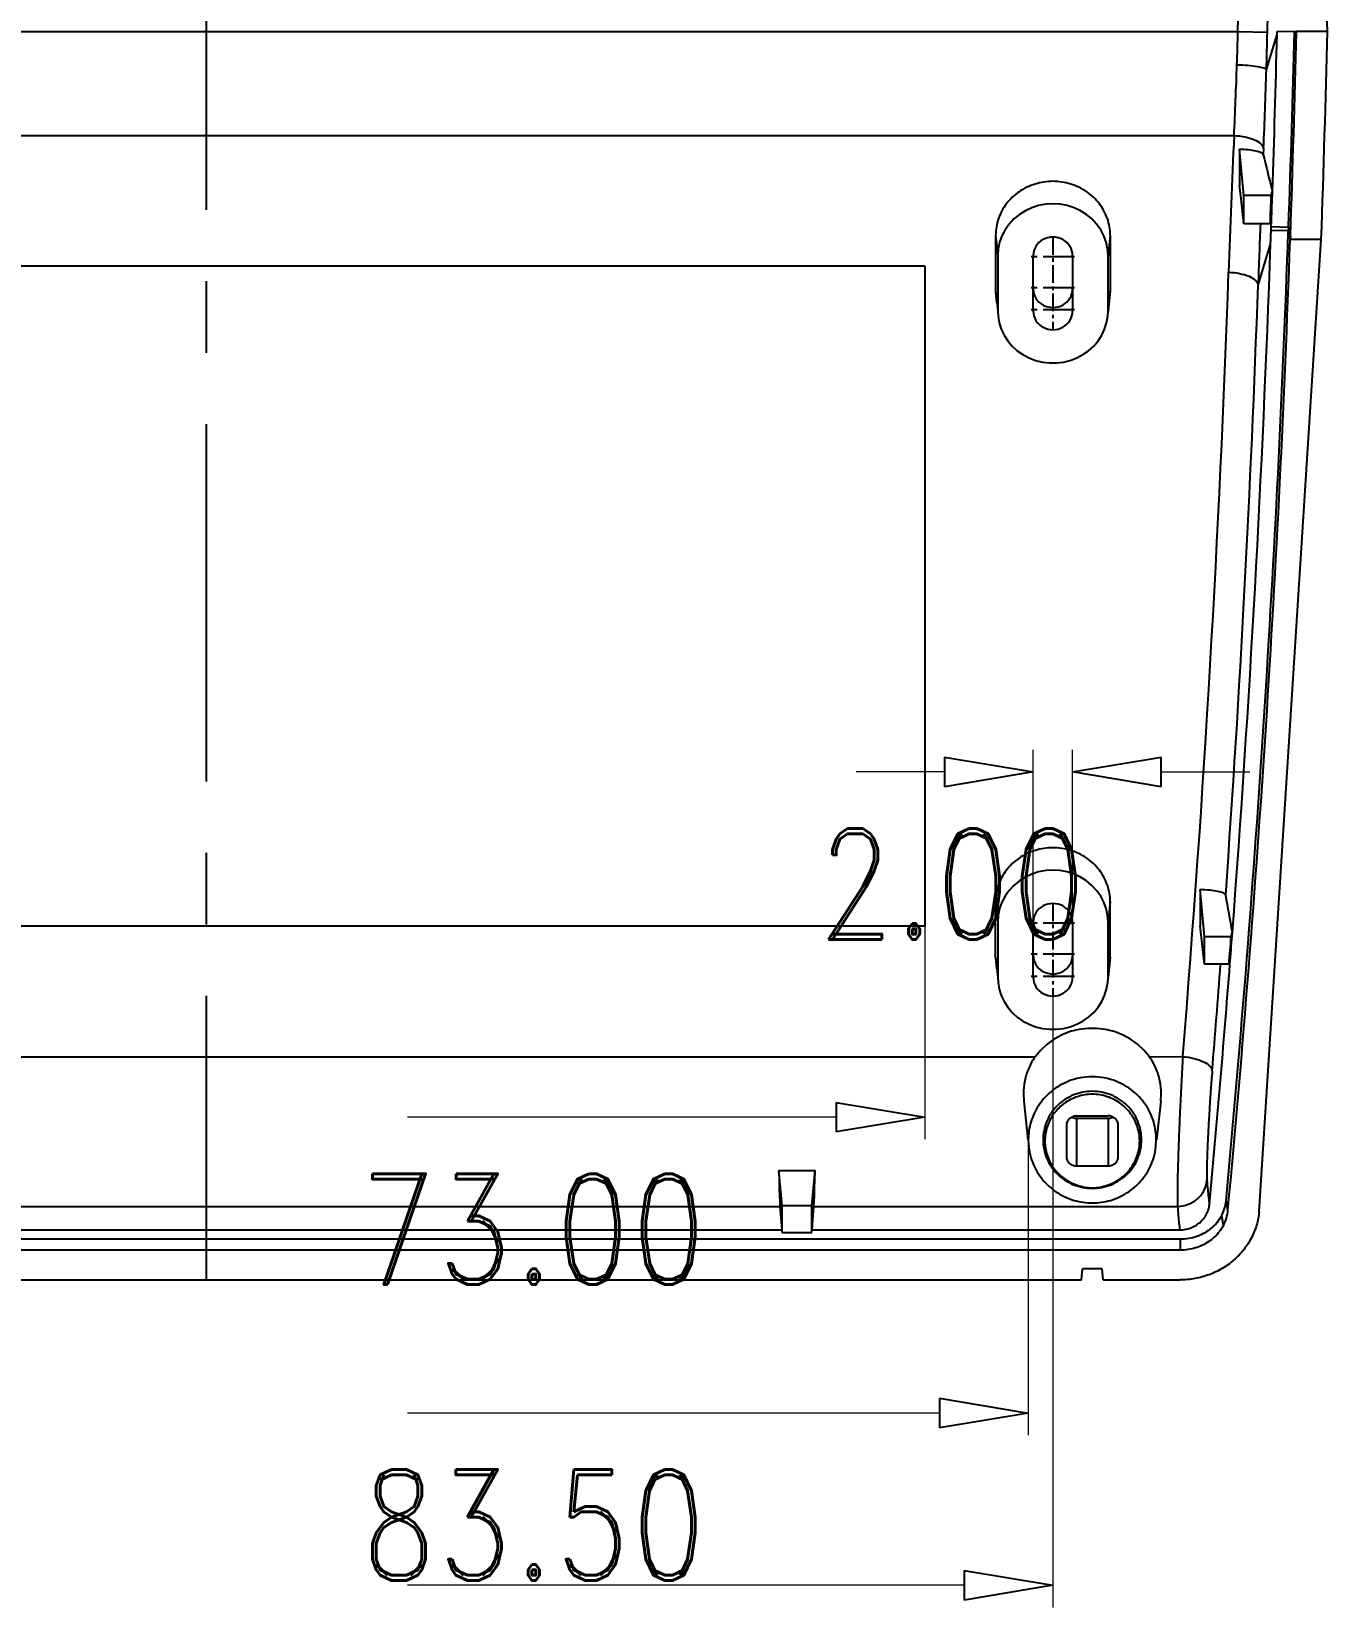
# Model space of a CAD drawing. Header units: millimetres. Extents: x -2947 to 97, y -3022 to 322.
# Drawn here: x -1355.5 to -1302.9, y -2327.1 to -2263.1 of the extents above; entities that cross this region are included whole.
import ezdxf
from ezdxf.enums import TextEntityAlignment as Align

# ---------------------------------------------------------------- set-up
doc = ezdxf.new("R2010")
doc.units = ezdxf.units.MM
doc.linetypes.add('CENTER', pattern=[50.8, 31.75, -6.35, 6.35, -6.35])
doc.layers.get('0').update_dxf_attribs({"linetype": 'CONTINUOUS'})
doc.layers.get('Defpoints').update_dxf_attribs({"linetype": 'CONTINUOUS'})
doc.layers.add('dim', color=3, linetype='CONTINUOUS', lineweight=9)
doc.styles.add('LongTou', font='romand.shx', dxfattribs={"width": 0.8, "bigfont": 'whgdtxt.shx'})

msp = doc.modelspace()

# ---------------------------------------------------------------- linework, layer by layer
at = {"color": 1, "linetype": 'CENTER', "ltscale": 0.4572}
msp.add_line((-1348.437, -2186.167), (-1348.437, -2313.834), dxfattribs=at)
at = {"color": 7}
for p, q in [((-1302.883, -2263.12), (-1305.823, -2189.473)), ((-1390.353, -2263.12), (-1306.521, -2263.12)), ((-1306.521, -2263.12), (-1305.323, -2263.146)), ((-1304.932, -2263.243), (-1304.929, -2263.12)), ((-1304.14, -2263.138), (-1304.929, -2263.12)), ((-1304.217, -2263.105), (-1304.217, -2263.136)), ((-1304.14, -2263.12), (-1304.139, -2263.099)), ((-1302.883, -2263.12), (-1304.14, -2263.12)), ((-1304.14, -2263.138), (-1304.14, -2263.12)), ((-1305.362, -2264.658), (-1304.932, -2263.243)), ((-1390.195, -2267.346), (-1306.679, -2267.346)), ((-1306.318, -2269.359), (-1306.456, -2267.904)), ((-1305.481, -2267.878), (-1305.491, -2268.119)), ((-1306.408, -2269.799), (-1306.457, -2269.372)), ((-1306.277, -2269.784), (-1306.318, -2269.359)), ((-1314.617, -2270.19), (-1314.894, -2270.279)), ((-1314.33, -2270.137), (-1314.617, -2270.19)), ((-1314.037, -2270.119), (-1314.33, -2270.137)), ((-1313.745, -2270.137), (-1314.037, -2270.119)), ((-1313.457, -2270.19), (-1313.745, -2270.137)), ((-1313.18, -2270.279), (-1313.457, -2270.19)), ((-1306.277, -2270.926), (-1306.408, -2269.799)), ((-1305.166, -2269.784), (-1306.277, -2269.784)), ((-1306.277, -2270.926), (-1306.277, -2269.784)), ((-1305.166, -2269.784), (-1305.119, -2269.62)), ((-1315.621, -2270.735), (-1315.814, -2270.942)), ((-1315.401, -2270.554), (-1315.621, -2270.735)), ((-1315.157, -2270.401), (-1315.401, -2270.554)), ((-1314.894, -2270.279), (-1315.157, -2270.401)), ((-1312.917, -2270.401), (-1313.18, -2270.279)), ((-1312.674, -2270.554), (-1312.917, -2270.401)), ((-1312.453, -2270.735), (-1312.674, -2270.554)), ((-1312.26, -2270.942), (-1312.453, -2270.735)), ((-1305.206, -2270.926), (-1305.159, -2270.79)), ((-1305.162, -2270.873), (-1305.159, -2270.79)), ((-1316.364, -2271.393), (-1316.364, -2273.649)), ((-1316.364, -2271.393), (-1316.277, -2272.224)), ((-1316.107, -2271.418), (-1316.201, -2271.679)), ((-1315.977, -2271.171), (-1316.107, -2271.418)), ((-1315.814, -2270.942), (-1315.977, -2271.171)), ((-1314.244, -2271.498), (-1314.343, -2271.529)), ((-1314.142, -2271.479), (-1314.244, -2271.498)), ((-1314.037, -2271.472), (-1314.142, -2271.479)), ((-1313.933, -2271.479), (-1314.037, -2271.472)), ((-1313.83, -2271.498), (-1313.933, -2271.479)), ((-1313.731, -2271.529), (-1313.83, -2271.498)), ((-1312.097, -2271.171), (-1312.26, -2270.942)), ((-1311.968, -2271.418), (-1312.097, -2271.171)), ((-1311.873, -2271.679), (-1311.968, -2271.418)), ((-1311.71, -2271.393), (-1311.797, -2272.224)), ((-1311.71, -2271.393), (-1311.71, -2273.649)), ((-1305.206, -2270.926), (-1306.277, -2270.926)), ((-1305.174, -2271.2), (-1305.168, -2271.04)), ((-1304.475, -2271.22), (-1305.174, -2271.2)), ((-1305.168, -2271.04), (-1305.162, -2270.873)), ((-1305.168, -2271.04), (-1304.469, -2271.061)), ((-1304.469, -2271.061), (-1304.475, -2271.22)), ((-1304.398, -2271.594), (-1304.475, -2271.22)), ((-1304.392, -2271.428), (-1304.469, -2271.061)), ((-1304.392, -2271.428), (-1304.397, -2271.572)), ((-1316.258, -2271.949), (-1316.277, -2272.224)), ((-1316.201, -2271.679), (-1316.258, -2271.949)), ((-1314.83, -2272.126), (-1314.837, -2272.224)), ((-1314.81, -2272.03), (-1314.83, -2272.126)), ((-1314.776, -2271.936), (-1314.81, -2272.03)), ((-1314.73, -2271.848), (-1314.776, -2271.936)), ((-1314.672, -2271.766), (-1314.73, -2271.848)), ((-1314.603, -2271.692), (-1314.672, -2271.766)), ((-1314.524, -2271.628), (-1314.603, -2271.692)), ((-1314.437, -2271.573), (-1314.524, -2271.628)), ((-1314.343, -2271.529), (-1314.437, -2271.573)), ((-1313.637, -2271.573), (-1313.731, -2271.529)), ((-1313.55, -2271.628), (-1313.637, -2271.573)), ((-1313.471, -2271.692), (-1313.55, -2271.628)), ((-1313.402, -2271.766), (-1313.471, -2271.692)), ((-1313.344, -2271.848), (-1313.402, -2271.766)), ((-1313.298, -2271.936), (-1313.344, -2271.848)), ((-1313.264, -2272.03), (-1313.298, -2271.936)), ((-1313.244, -2272.126), (-1313.264, -2272.03)), ((-1313.237, -2272.224), (-1313.244, -2272.126)), ((-1311.816, -2271.949), (-1311.873, -2271.679)), ((-1311.797, -2272.224), (-1311.816, -2271.949)), ((-1305.703, -2273.419), (-1305.194, -2271.752)), ((-1305.658, -2311.056), (-1303.135, -2271.572)), ((-1303.135, -2271.572), (-1304.397, -2271.572)), ((-1377.637, -2272.642), (-1319.237, -2272.642)), ((-1319.237, -2272.642), (-1319.237, -2299.469)), ((-1316.277, -2272.224), (-1316.277, -2274.48)), ((-1314.837, -2274.48), (-1314.837, -2272.224)), ((-1313.237, -2272.224), (-1313.237, -2274.48)), ((-1311.797, -2274.48), (-1311.797, -2272.224)), ((-1316.364, -2273.649), (-1316.277, -2274.48)), ((-1316.364, -2273.649), (-1316.352, -2273.856)), ((-1316.353, -2273.856), (-1316.325, -2274.124)), ((-1314.837, -2273.579), (-1314.83, -2273.677)), ((-1314.83, -2273.677), (-1314.81, -2273.773)), ((-1314.81, -2273.773), (-1314.776, -2273.867)), ((-1314.776, -2273.867), (-1314.73, -2273.955)), ((-1314.73, -2273.955), (-1314.672, -2274.037)), ((-1314.672, -2274.037), (-1314.603, -2274.111)), ((-1313.471, -2274.111), (-1313.402, -2274.037)), ((-1313.402, -2274.037), (-1313.344, -2273.955)), ((-1313.344, -2273.955), (-1313.298, -2273.867)), ((-1313.298, -2273.867), (-1313.264, -2273.773)), ((-1313.264, -2273.773), (-1313.244, -2273.677)), ((-1313.244, -2273.677), (-1313.237, -2273.579)), ((-1311.71, -2273.649), (-1311.797, -2274.48)), ((-1311.749, -2274.124), (-1311.721, -2273.856)), ((-1311.722, -2273.856), (-1311.71, -2273.649)), ((-1316.277, -2274.48), (-1316.265, -2274.686)), ((-1316.266, -2274.686), (-1316.22, -2274.952)), ((-1314.837, -2274.48), (-1314.83, -2274.578)), ((-1314.83, -2274.578), (-1314.81, -2274.675)), ((-1314.81, -2274.675), (-1314.776, -2274.768)), ((-1314.603, -2274.111), (-1314.524, -2274.175)), ((-1314.524, -2274.175), (-1314.437, -2274.23)), ((-1314.437, -2274.23), (-1314.343, -2274.274)), ((-1314.343, -2274.274), (-1314.244, -2274.305)), ((-1314.244, -2274.305), (-1314.142, -2274.324)), ((-1314.142, -2274.324), (-1314.037, -2274.331)), ((-1314.037, -2274.331), (-1313.933, -2274.324)), ((-1313.933, -2274.324), (-1313.83, -2274.305)), ((-1313.83, -2274.305), (-1313.731, -2274.274)), ((-1313.731, -2274.274), (-1313.637, -2274.23)), ((-1313.637, -2274.23), (-1313.55, -2274.175)), ((-1313.55, -2274.175), (-1313.471, -2274.111)), ((-1313.298, -2274.768), (-1313.264, -2274.675)), ((-1313.264, -2274.675), (-1313.244, -2274.578)), ((-1313.244, -2274.578), (-1313.237, -2274.48)), ((-1311.854, -2274.952), (-1311.808, -2274.686)), ((-1311.809, -2274.686), (-1311.797, -2274.48)), ((-1316.22, -2274.952), (-1316.138, -2275.21)), ((-1316.138, -2275.21), (-1316.022, -2275.456)), ((-1314.776, -2274.768), (-1314.73, -2274.856)), ((-1314.73, -2274.856), (-1314.672, -2274.938)), ((-1314.672, -2274.938), (-1314.603, -2275.012)), ((-1314.603, -2275.012), (-1314.524, -2275.077)), ((-1314.524, -2275.077), (-1314.437, -2275.131)), ((-1314.437, -2275.131), (-1314.343, -2275.175)), ((-1314.343, -2275.175), (-1314.244, -2275.206)), ((-1314.244, -2275.206), (-1314.142, -2275.226)), ((-1314.142, -2275.226), (-1314.037, -2275.232)), ((-1314.037, -2275.232), (-1313.933, -2275.226)), ((-1313.933, -2275.226), (-1313.83, -2275.206)), ((-1313.83, -2275.206), (-1313.731, -2275.175)), ((-1313.731, -2275.175), (-1313.637, -2275.131)), ((-1313.637, -2275.131), (-1313.55, -2275.077)), ((-1313.55, -2275.077), (-1313.471, -2275.012)), ((-1313.471, -2275.012), (-1313.402, -2274.938)), ((-1313.402, -2274.938), (-1313.344, -2274.856)), ((-1313.344, -2274.856), (-1313.298, -2274.768)), ((-1312.053, -2275.456), (-1311.936, -2275.21)), ((-1311.936, -2275.21), (-1311.854, -2274.952)), ((-1316.022, -2275.456), (-1315.873, -2275.687)), ((-1315.873, -2275.687), (-1315.694, -2275.897)), ((-1315.694, -2275.897), (-1315.488, -2276.085)), ((-1312.587, -2276.085), (-1312.38, -2275.897)), ((-1312.38, -2275.897), (-1312.201, -2275.687)), ((-1312.201, -2275.687), (-1312.053, -2275.456)), ((-1315.488, -2276.085), (-1315.258, -2276.246)), ((-1315.258, -2276.246), (-1315.008, -2276.378)), ((-1315.008, -2276.378), (-1314.742, -2276.479)), ((-1314.742, -2276.479), (-1314.465, -2276.547)), ((-1314.465, -2276.547), (-1314.18, -2276.581)), ((-1314.18, -2276.581), (-1313.894, -2276.581)), ((-1313.894, -2276.581), (-1313.609, -2276.547)), ((-1313.609, -2276.547), (-1313.332, -2276.479)), ((-1313.332, -2276.479), (-1313.066, -2276.378)), ((-1313.066, -2276.378), (-1312.816, -2276.246)), ((-1312.816, -2276.246), (-1312.587, -2276.085)), ((-1315.401, -2297.625), (-1315.621, -2297.807)), ((-1315.157, -2297.472), (-1315.401, -2297.625)), ((-1314.894, -2297.35), (-1315.157, -2297.472)), ((-1314.617, -2297.262), (-1314.894, -2297.35)), ((-1314.33, -2297.208), (-1314.617, -2297.262)), ((-1314.037, -2297.19), (-1314.33, -2297.208)), ((-1313.745, -2297.208), (-1314.037, -2297.19)), ((-1313.457, -2297.262), (-1313.745, -2297.208)), ((-1313.18, -2297.35), (-1313.457, -2297.262)), ((-1312.917, -2297.472), (-1313.18, -2297.35)), ((-1312.674, -2297.625), (-1312.917, -2297.472)), ((-1312.453, -2297.807), (-1312.674, -2297.625)), ((-1315.977, -2298.243), (-1316.107, -2298.49)), ((-1315.814, -2298.014), (-1315.977, -2298.243)), ((-1315.621, -2297.807), (-1315.814, -2298.014)), ((-1312.26, -2298.014), (-1312.453, -2297.807)), ((-1312.097, -2298.243), (-1312.26, -2298.014)), ((-1311.968, -2298.49), (-1312.097, -2298.243)), ((-1307.877, -2299.879), (-1308.058, -2297.979)), ((-1308.058, -2297.979), (-1308.058, -2299.451)), ((-1316.364, -2300.72), (-1316.364, -2298.464)), ((-1316.364, -2298.464), (-1316.277, -2299.295)), ((-1316.258, -2299.021), (-1316.277, -2299.295)), ((-1316.201, -2298.75), (-1316.258, -2299.021)), ((-1316.107, -2298.49), (-1316.201, -2298.75)), ((-1314.776, -2299.008), (-1314.81, -2299.101)), ((-1314.73, -2298.919), (-1314.776, -2299.008)), ((-1314.672, -2298.838), (-1314.73, -2298.919)), ((-1314.603, -2298.764), (-1314.672, -2298.838)), ((-1314.524, -2298.699), (-1314.603, -2298.764)), ((-1314.437, -2298.644), (-1314.524, -2298.699)), ((-1314.343, -2298.601), (-1314.437, -2298.644)), ((-1314.244, -2298.569), (-1314.343, -2298.601)), ((-1314.142, -2298.55), (-1314.244, -2298.569)), ((-1314.037, -2298.543), (-1314.142, -2298.55)), ((-1313.933, -2298.55), (-1314.037, -2298.543)), ((-1313.83, -2298.569), (-1313.933, -2298.55)), ((-1313.731, -2298.601), (-1313.83, -2298.569)), ((-1313.637, -2298.644), (-1313.731, -2298.601)), ((-1313.55, -2298.699), (-1313.637, -2298.644)), ((-1313.471, -2298.764), (-1313.55, -2298.699)), ((-1313.402, -2298.838), (-1313.471, -2298.764)), ((-1313.344, -2298.919), (-1313.402, -2298.838)), ((-1313.298, -2299.008), (-1313.344, -2298.919)), ((-1313.264, -2299.101), (-1313.298, -2299.008)), ((-1311.873, -2298.75), (-1311.968, -2298.49)), ((-1311.816, -2299.021), (-1311.873, -2298.75)), ((-1311.797, -2299.295), (-1311.816, -2299.021)), ((-1311.71, -2298.464), (-1311.797, -2299.295)), ((-1311.71, -2300.72), (-1311.71, -2298.464)), ((-1319.237, -2299.469), (-1377.637, -2299.469)), ((-1316.277, -2299.295), (-1316.277, -2301.551)), ((-1314.83, -2299.197), (-1314.837, -2299.295)), ((-1314.837, -2301.551), (-1314.837, -2299.295)), ((-1314.81, -2299.101), (-1314.83, -2299.197)), ((-1313.244, -2299.197), (-1313.264, -2299.101)), ((-1313.237, -2299.295), (-1313.244, -2299.197)), ((-1313.237, -2299.295), (-1313.237, -2301.551)), ((-1311.797, -2301.551), (-1311.797, -2299.295)), ((-1307.877, -2301.007), (-1308.058, -2299.451)), ((-1307.877, -2301.007), (-1307.877, -2299.879)), ((-1307.877, -2299.879), (-1306.795, -2299.879)), ((-1306.795, -2299.879), (-1306.746, -2299.712)), ((-1316.364, -2300.72), (-1316.277, -2301.551)), ((-1316.364, -2300.72), (-1316.352, -2300.928)), ((-1316.353, -2300.928), (-1316.325, -2301.195)), ((-1314.837, -2300.65), (-1314.83, -2300.748)), ((-1314.83, -2300.748), (-1314.81, -2300.845)), ((-1314.81, -2300.845), (-1314.776, -2300.938)), ((-1314.776, -2300.938), (-1314.73, -2301.026)), ((-1313.344, -2301.026), (-1313.298, -2300.938)), ((-1313.298, -2300.938), (-1313.264, -2300.845)), ((-1313.264, -2300.845), (-1313.244, -2300.748)), ((-1313.244, -2300.748), (-1313.237, -2300.65)), ((-1311.71, -2300.72), (-1311.797, -2301.551)), ((-1311.749, -2301.195), (-1311.721, -2300.928)), ((-1311.722, -2300.928), (-1311.71, -2300.72)), ((-1306.882, -2301.007), (-1306.835, -2300.87)), ((-1306.846, -2301.01), (-1306.835, -2300.87)), ((-1316.277, -2301.551), (-1316.265, -2301.757)), ((-1314.837, -2301.551), (-1314.83, -2301.649)), ((-1314.73, -2301.026), (-1314.672, -2301.108)), ((-1314.672, -2301.108), (-1314.603, -2301.182)), ((-1314.603, -2301.182), (-1314.524, -2301.247)), ((-1314.524, -2301.247), (-1314.437, -2301.301)), ((-1314.437, -2301.301), (-1314.343, -2301.345)), ((-1314.343, -2301.345), (-1314.244, -2301.376)), ((-1314.244, -2301.376), (-1314.142, -2301.396)), ((-1314.142, -2301.396), (-1314.037, -2301.402)), ((-1314.037, -2301.402), (-1313.933, -2301.396)), ((-1313.933, -2301.396), (-1313.83, -2301.376)), ((-1313.83, -2301.376), (-1313.731, -2301.345)), ((-1313.731, -2301.345), (-1313.637, -2301.301)), ((-1313.637, -2301.301), (-1313.55, -2301.247)), ((-1313.55, -2301.247), (-1313.471, -2301.182)), ((-1313.471, -2301.182), (-1313.402, -2301.108)), ((-1313.402, -2301.108), (-1313.344, -2301.026)), ((-1313.244, -2301.649), (-1313.237, -2301.551)), ((-1311.809, -2301.757), (-1311.797, -2301.551)), ((-1306.882, -2301.007), (-1307.877, -2301.007)), ((-1316.266, -2301.757), (-1316.22, -2302.023)), ((-1316.22, -2302.023), (-1316.138, -2302.281)), ((-1314.83, -2301.649), (-1314.81, -2301.746)), ((-1314.81, -2301.746), (-1314.776, -2301.839)), ((-1314.776, -2301.839), (-1314.73, -2301.927)), ((-1314.73, -2301.927), (-1314.672, -2302.009)), ((-1314.672, -2302.009), (-1314.603, -2302.083)), ((-1314.603, -2302.083), (-1314.524, -2302.148)), ((-1314.524, -2302.148), (-1314.437, -2302.203)), ((-1314.437, -2302.203), (-1314.343, -2302.246)), ((-1313.731, -2302.246), (-1313.637, -2302.203)), ((-1313.637, -2302.203), (-1313.55, -2302.148)), ((-1313.55, -2302.148), (-1313.471, -2302.083)), ((-1313.471, -2302.083), (-1313.402, -2302.009)), ((-1313.402, -2302.009), (-1313.344, -2301.927)), ((-1313.344, -2301.927), (-1313.298, -2301.839)), ((-1313.298, -2301.839), (-1313.264, -2301.746)), ((-1313.264, -2301.746), (-1313.244, -2301.649)), ((-1311.936, -2302.281), (-1311.854, -2302.023)), ((-1311.854, -2302.023), (-1311.808, -2301.757)), ((-1316.138, -2302.281), (-1316.022, -2302.528)), ((-1316.022, -2302.528), (-1315.873, -2302.758)), ((-1315.873, -2302.758), (-1315.694, -2302.968)), ((-1314.343, -2302.246), (-1314.244, -2302.278)), ((-1314.244, -2302.278), (-1314.142, -2302.297)), ((-1314.142, -2302.297), (-1314.037, -2302.303)), ((-1314.037, -2302.303), (-1313.933, -2302.297)), ((-1313.933, -2302.297), (-1313.83, -2302.278)), ((-1313.83, -2302.278), (-1313.731, -2302.246)), ((-1312.38, -2302.968), (-1312.201, -2302.758)), ((-1312.201, -2302.758), (-1312.053, -2302.528)), ((-1312.053, -2302.528), (-1311.936, -2302.281)), ((-1315.694, -2302.968), (-1315.488, -2303.156)), ((-1315.488, -2303.156), (-1315.258, -2303.317)), ((-1315.258, -2303.317), (-1315.008, -2303.449)), ((-1315.008, -2303.449), (-1314.742, -2303.55)), ((-1313.332, -2303.55), (-1313.066, -2303.449)), ((-1313.066, -2303.449), (-1312.816, -2303.317)), ((-1312.816, -2303.317), (-1312.587, -2303.156)), ((-1312.587, -2303.156), (-1312.38, -2302.968)), ((-1314.742, -2303.55), (-1314.465, -2303.618)), ((-1314.465, -2303.618), (-1314.18, -2303.653)), ((-1313.983, -2304.048), (-1314.273, -2304.255)), ((-1314.18, -2303.653), (-1313.894, -2303.653)), ((-1313.668, -2303.879), (-1313.983, -2304.048)), ((-1313.894, -2303.653), (-1313.609, -2303.618)), ((-1313.331, -2303.749), (-1313.668, -2303.879)), ((-1313.609, -2303.618), (-1313.332, -2303.55)), ((-1312.98, -2303.661), (-1313.331, -2303.749)), ((-1312.619, -2303.616), (-1312.98, -2303.661)), ((-1312.255, -2303.616), (-1312.619, -2303.616)), ((-1311.895, -2303.661), (-1312.255, -2303.616)), ((-1311.543, -2303.749), (-1311.895, -2303.661)), ((-1311.207, -2303.879), (-1311.543, -2303.749)), ((-1310.891, -2304.048), (-1311.207, -2303.879)), ((-1310.601, -2304.255), (-1310.891, -2304.048)), ((-1382.119, -2304.766), (-1314.755, -2304.766)), ((-1314.532, -2304.496), (-1314.755, -2304.766)), ((-1314.273, -2304.255), (-1314.532, -2304.496)), ((-1310.343, -2304.496), (-1310.601, -2304.255)), ((-1310.119, -2304.766), (-1310.343, -2304.496)), ((-1310.119, -2304.766), (-1308.763, -2304.765)), ((-1315.232, -2306.278), (-1315.218, -2306.565)), ((-1315.216, -2306.57), (-1315.051, -2308.145)), ((-1309.658, -2306.57), (-1309.823, -2308.145)), ((-1309.657, -2306.567), (-1309.642, -2306.278)), ((-1313.077, -2307.165), (-1311.797, -2307.165)), ((-1313.077, -2307.27), (-1313.077, -2309.216)), ((-1313.077, -2307.27), (-1311.797, -2307.27)), ((-1311.797, -2307.27), (-1311.797, -2309.216)), ((-1313.477, -2308.822), (-1313.477, -2307.56)), ((-1311.397, -2307.56), (-1311.397, -2308.822)), ((-1315.037, -2308.144), (-1315.022, -2308.412)), ((-1314.437, -2308.144), (-1314.362, -2308.191)), ((-1310.437, -2308.144), (-1310.512, -2308.191)), ((-1309.852, -2308.412), (-1309.837, -2308.144)), ((-1311.797, -2309.216), (-1313.077, -2309.216)), ((-1325.037, -2310.821), (-1325.174, -2309.387)), ((-1325.174, -2309.387), (-1323.701, -2309.387)), ((-1325.174, -2309.387), (-1325.165, -2309.78)), ((-1325.165, -2309.78), (-1325.155, -2310.128)), ((-1323.837, -2310.821), (-1323.701, -2309.387)), ((-1323.719, -2310.128), (-1323.71, -2309.78)), ((-1323.71, -2309.78), (-1323.701, -2309.387)), ((-1325.155, -2310.128), (-1325.146, -2310.424)), ((-1325.146, -2310.424), (-1325.136, -2310.664)), ((-1323.738, -2310.664), (-1323.728, -2310.424)), ((-1323.728, -2310.424), (-1323.719, -2310.128)), ((-1371.748, -2310.846), (-1325.127, -2310.846)), ((-1325.136, -2310.664), (-1325.127, -2310.846)), ((-1325.127, -2310.846), (-1325.053, -2311.8)), ((-1325.037, -2311.907), (-1325.037, -2310.821)), ((-1323.837, -2310.821), (-1325.037, -2310.821)), ((-1323.837, -2311.907), (-1323.837, -2310.821)), ((-1323.821, -2311.8), (-1323.748, -2310.846)), ((-1323.748, -2310.846), (-1323.738, -2310.664)), ((-1323.748, -2310.846), (-1308.974, -2310.846)), ((-1306.927, -2311.004), (-1307.004, -2310.626)), ((-1371.821, -2311.8), (-1325.053, -2311.8)), ((-1325.037, -2311.907), (-1325.053, -2311.8)), ((-1323.837, -2311.907), (-1323.821, -2311.8)), ((-1323.821, -2311.8), (-1308.882, -2311.8)), ((-1307.111, -2311.627), (-1307.18, -2311.225)), ((-1308.857, -2312.185), (-1388.017, -2312.185)), ((-1325.037, -2311.907), (-1323.837, -2311.907)), ((-1308.857, -2312.627), (-1308.857, -2312.185)), ((-1308.857, -2312.627), (-1388.017, -2312.627)), ((-1312.879, -2313.834), (-1312.837, -2313.383)), ((-1312.037, -2313.383), (-1312.837, -2313.383)), ((-1311.995, -2313.834), (-1312.037, -2313.383)), ((-1383.995, -2313.834), (-1312.879, -2313.834)), ((-1311.995, -2313.834), (-1308.871, -2313.834))]:
    msp.add_line(p, q, dxfattribs=at)
at = {"color": 1, "linetype": 'CENTER', "ltscale": 0.022559}
for p, q in [((-1314.037, -2271.472), (-1314.037, -2275.232)), ((-1314.037, -2298.543), (-1314.037, -2302.303))]:
    msp.add_line(p, q, dxfattribs=at)
at = {"color": 1, "linetype": 'CENTER', "ltscale": 0.04}
for p, q in [((-1313.157, -2272.272), (-1314.917, -2272.272)), ((-1313.157, -2273.531), (-1314.917, -2273.531)), ((-1313.157, -2274.432), (-1314.917, -2274.432)), ((-1313.157, -2299.343), (-1314.917, -2299.343)), ((-1313.157, -2300.602), (-1314.917, -2300.602)), ((-1313.157, -2301.503), (-1314.917, -2301.503))]:
    msp.add_line(p, q, dxfattribs=at)
at = {"color": 0, "linetype": 'ByBlock', "lineweight": -2}
for p, q in [((-1318.437, -2292.599), (-1314.837, -2293.199)), ((-1318.437, -2292.599), (-1318.437, -2293.799)), ((-1313.237, -2293.199), (-1309.637, -2292.599)), ((-1309.637, -2293.799), (-1309.637, -2292.599)), ((-1314.837, -2293.199), (-1318.437, -2293.799)), ((-1309.637, -2293.799), (-1313.237, -2293.199)), ((-1322.837, -2306.622), (-1319.237, -2307.222)), ((-1322.837, -2306.622), (-1322.837, -2307.822)), ((-1319.237, -2307.222), (-1322.837, -2307.822)), ((-1318.641, -2318.642), (-1315.041, -2319.242)), ((-1318.641, -2318.642), (-1318.641, -2319.842)), ((-1315.041, -2319.242), (-1318.641, -2319.842)), ((-1317.637, -2325.642), (-1314.037, -2326.242)), ((-1317.637, -2325.642), (-1317.637, -2326.842)), ((-1314.037, -2326.242), (-1317.637, -2326.842))]:
    msp.add_line(p, q, dxfattribs=at)
at = {"color": 7}
for centre, radius, start, end in [((-1880.043, -2250.866), 573.653, 358.775938, 5.825582), ((-1879.926, -2250.877), 574.734, 358.776832, 1.210205), ((-1436.602, -2260.006), 130.119, 358.03504, 358.62847), ((-1469.022, -2259.649), 163.736, 358.24722, 358.77645), ((-1980.329, -2245.696), 676.336, 357.850726, 358.522431), ((-2054.687, -2244.531), 750.777, 357.94692, 358.579865), ((-2088.998, -2243.902), 786.35, 357.983451, 358.599592), ((-1959.354, -2247.282), 654.617, 358.044449, 358.602797), ((-1502.814, -2257.806), 196.367, 357.21528, 358.05606), ((-1550.632, -2257.221), 245.382, 357.51088, 358.2634), ((-700.405, -2294.368), 606.875, 177.448019, 177.972726), ((-1121.929, -2223.331), 188.947, 193.71189, 194.18072), ((-1718.422, -2255.766), 413.493, 357.89894, 358.05727), ((-1744.957, -2254.894), 440.085, 357.93004, 358.08243), ((-1986.582, -2247.23), 682.529, 354.670439, 357.985742), ((-791.448, -2291.515), 514.573, 177.70692, 177.98474), ((-1986.56, -2247.603), 682.583, 354.67043, 357.985775), ((-1987.087, -2247.931), 682.309, 355.647628, 357.999296), ((-1293.676, -2271.957), 10.729, 177.94743, 178.06258), ((-1986.523, -2249.182), 680.035, 355.311645, 358.001306), ((-1986.634, -2249.697), 681.344, 355.917738, 358.004723), ((-1465.387, -2327.556), 161.066, 9.95479, 10.50098), ((-1816.421, -2261.215), 511.091, 355.53456, 355.66138), ((-1816.422, -2261.063), 511.139, 355.53331, 355.66349), ((-1986.144, -2247.999), 681.364, 354.714683, 355.537794), ((-1985.916, -2249.747), 680.624, 355.314273, 355.680769), ((-1312.446, -2308.192), 2.61, 111.97862, 114.23889), ((-1312.437, -2308.214), 2.634, 68.02944, 111.97056), ((-1312.428, -2308.192), 2.61, 65.76111, 68.02138), ((-1313.076, -2306.88), 0.39, 241.0955, 266.83582), ((-1313.077, -2306.892), 0.378, 266.85179, 269.99462), ((-1313.077, -2307.565), 0.399, 90.00363, 92.87166), ((-1311.798, -2307.573), 0.408, 67.87087, 89.9376), ((-1311.798, -2306.88), 0.391, 292.86782, 298.90293), ((-1308.62, -2310.474), 1.623, 332.46438, 354.61894), ((-1308.605, -2310.847), 1.685, 332.4249, 354.63724)]:
    msp.add_arc(centre, radius, start, end, dxfattribs=at)
for points, start_tangent, end_tangent in [([(-1306.56, -2264.467), (-1306.114, -2264.492), (-1305.731, -2264.537), (-1305.468, -2264.595), (-1305.362, -2264.658)], (0.999548, -0.030066), (0.315705, -0.948857)), ([(-1306.679, -2267.346), (-1306.23, -2267.399), (-1305.847, -2267.518), (-1305.584, -2267.686), (-1305.481, -2267.878)], (0.999353, -0.035955), (0.084894, -0.99639)), ([(-1306.456, -2267.904), (-1306.456, -2268.398), (-1306.457, -2268.888), (-1306.457, -2269.372)], (-0.001899, -0.999998), (-0.00032, -1)), ([(-1305.491, -2268.119), (-1305.577, -2268.045), (-1305.785, -2267.98), (-1306.09, -2267.931), (-1306.456, -2267.904)], (-0.237224, 0.971455), (-0.999204, 0.03988)), ([(-1311.71, -2271.393), (-1311.824, -2270.722), (-1312.151, -2270.114), (-1312.664, -2269.628), (-1313.316, -2269.315), (-1314.037, -2269.205), (-1314.758, -2269.315), (-1315.41, -2269.628), (-1315.924, -2270.114), (-1316.25, -2270.722), (-1316.364, -2271.393)], (0, 1), (0, -1)), ([(-1305.194, -2271.752), (-1305.184, -2271.477), (-1305.174, -2271.2)], (0.034915, 0.99939), (0.036183, 0.999345)), ([(-1306.901, -2272.899), (-1306.454, -2272.949), (-1306.071, -2273.064), (-1305.808, -2273.229), (-1305.703, -2273.42)], (0.999589, -0.02866), (0.098016, -0.995185)), ([(-1311.71, -2298.464), (-1311.824, -2297.794), (-1312.151, -2297.185), (-1312.664, -2296.699), (-1313.316, -2296.387), (-1314.037, -2296.277), (-1314.758, -2296.387), (-1315.41, -2296.699), (-1315.924, -2297.185), (-1316.25, -2297.794), (-1316.364, -2298.464)], (0, 1), (0, -1)), ([(-1307.018, -2298.201), (-1307.108, -2298.122), (-1307.333, -2298.054), (-1307.664, -2298.004), (-1308.058, -2297.979)], (-0.182249, 0.983252), (-0.99958, 0.028982)), ([(-1314.755, -2304.766), (-1315.021, -2305.234), (-1315.18, -2305.747), (-1315.232, -2306.278)], (-0.584915, -0.811095), (0.001554, -0.999999)), ([(-1309.642, -2306.278), (-1309.693, -2305.752), (-1309.853, -2305.236), (-1310.119, -2304.766)], (0.001554, 0.999999), (-0.584915, 0.811095)), ([(-1308.763, -2304.766), (-1308.819, -2305.782), (-1308.872, -2306.862), (-1308.917, -2307.925), (-1308.952, -2308.91), (-1308.974, -2309.757), (-1308.981, -2310.415), (-1308.974, -2310.846)], (-0.059536, -0.998226), (0.049136, -0.998792)), ([(-1308.763, -2304.766), (-1308.308, -2304.835), (-1307.922, -2304.969), (-1307.661, -2305.149), (-1307.566, -2305.348)], (0.997738, -0.067216), (0.028143, -0.999604)), ([(-1307.566, -2305.348), (-1307.623, -2306.087), (-1307.676, -2306.873), (-1307.721, -2307.649), (-1307.755, -2308.368), (-1307.778, -2308.986), (-1307.785, -2309.466), (-1307.778, -2309.779)], (-0.081682, -0.996658), (0.067061, -0.997749)), ([(-1313.517, -2305.812), (-1314.14, -2306.207), (-1314.624, -2306.758), (-1314.932, -2307.422), (-1315.037, -2308.144)], (-0.911834, -0.410559), (0, -1)), ([(-1309.837, -2308.144), (-1309.942, -2307.422), (-1310.25, -2306.758), (-1310.735, -2306.207), (-1311.357, -2305.812)], (0, 1), (-0.911834, 0.410559)), ([(-1310.437, -2308.144), (-1310.589, -2307.389), (-1311.023, -2306.75), (-1311.672, -2306.322), (-1312.437, -2306.172), (-1313.203, -2306.322), (-1313.851, -2306.75), (-1314.285, -2307.389), (-1314.437, -2308.144)], (0, 1), (0, -1)), ([(-1313.632, -2306.704), (-1314.008, -2307.096), (-1314.272, -2307.622), (-1314.362, -2308.191)], (-0.789108, -0.614254), (0, -1)), ([(-1310.512, -2308.191), (-1310.602, -2307.622), (-1310.866, -2307.096), (-1311.287, -2306.67), (-1311.83, -2306.392), (-1312.437, -2306.293), (-1313.044, -2306.392), (-1313.587, -2306.67), (-1313.632, -2306.704)], (0.000002, 1), (-0.789108, -0.614254)), ([(-1313.477, -2307.56), (-1313.447, -2307.409), (-1313.36, -2307.281), (-1313.23, -2307.195), (-1313.097, -2307.166)], (0, 1), (0.998747, 0.05004)), ([(-1311.797, -2307.27), (-1311.646, -2307.24)], (1, 0), (0.921494, 0.388392)), ([(-1311.644, -2307.195), (-1311.514, -2307.281), (-1311.428, -2307.409), (-1311.397, -2307.56)], (0.925954, -0.377637), (0, -1)), ([(-1315.023, -2308.412), (-1314.932, -2308.866), (-1314.624, -2309.53), (-1314.14, -2310.081), (-1313.517, -2310.476), (-1312.807, -2310.681), (-1312.067, -2310.681), (-1311.357, -2310.476), (-1310.735, -2310.081), (-1310.25, -2309.53), (-1309.942, -2308.866), (-1309.851, -2308.412)], (0.106218, -0.994343), (0.106218, 0.994343)), ([(-1314.437, -2308.144), (-1314.285, -2308.898), (-1313.851, -2309.538), (-1313.203, -2309.966), (-1312.437, -2310.116), (-1311.672, -2309.966), (-1311.023, -2309.538), (-1310.589, -2308.898), (-1310.437, -2308.144)], (0, -1), (0, 1)), ([(-1314.362, -2308.191), (-1314.272, -2308.759), (-1314.008, -2309.286), (-1313.587, -2309.712), (-1313.044, -2309.989), (-1312.437, -2310.089), (-1311.83, -2309.989), (-1311.287, -2309.712), (-1310.866, -2309.286), (-1310.602, -2308.759), (-1310.512, -2308.191)], (0, -1), (0.000002, 1)), ([(-1313.077, -2309.216), (-1313.23, -2309.186), (-1313.36, -2309.101), (-1313.447, -2308.973), (-1313.477, -2308.822)], (-1, 0), (0, 1)), ([(-1311.397, -2308.822), (-1311.428, -2308.973), (-1311.514, -2309.101), (-1311.644, -2309.186), (-1311.797, -2309.216)], (0, -1), (-1, 0)), ([(-1308.974, -2310.846), (-1308.537, -2310.764), (-1308.16, -2310.536), (-1307.895, -2310.192), (-1307.778, -2309.779)], (0.999985, 0.005418), (0.082387, 0.9966)), ([(-1307.778, -2309.779), (-1307.748, -2310.171), (-1307.715, -2310.491), (-1307.677, -2310.763)], (0.067165, -0.997742), (0.159974, -0.987121)), ([(-1308.974, -2310.846), (-1308.946, -2311.221), (-1308.916, -2311.533), (-1308.882, -2311.8)], (0.065472, -0.997854), (0.14507, -0.989421)), ([(-1308.882, -2311.8), (-1308.624, -2311.774), (-1308.379, -2311.697), (-1308.157, -2311.573), (-1307.97, -2311.41), (-1307.825, -2311.215), (-1307.726, -2310.997), (-1307.677, -2310.763)], (1, 0), (0.092117, 0.995748)), ([(-1305.658, -2311.056), (-1305.765, -2311.608), (-1305.976, -2312.131), (-1306.285, -2312.608), (-1306.682, -2313.024), (-1307.155, -2313.367), (-1307.691, -2313.623), (-1308.271, -2313.781), (-1308.871, -2313.834)], (-0.0926, -0.995703), (-1, 0)), ([(-1307.18, -2311.225), (-1307.371, -2311.506), (-1307.604, -2311.738), (-1307.88, -2311.929), (-1308.187, -2312.07), (-1308.514, -2312.156), (-1308.857, -2312.185)], (-0.477748, -0.878497), (-1, 0)), ([(-1307.111, -2311.627), (-1307.271, -2311.871), (-1307.47, -2312.09), (-1307.704, -2312.276), (-1307.966, -2312.427), (-1308.251, -2312.537), (-1308.55, -2312.604), (-1308.857, -2312.627)], (-0.477437, -0.878666), (-1, 0))]:
    msp.add_spline(points, degree=3, dxfattribs=dict(at, start_tangent=start_tangent, end_tangent=end_tangent))
at = {"layer": 'Defpoints', "color": 0}
for p in [(-1314.837, -2293.199), (-1319.237, -2299.469), (-1314.837, -2299.343), (-1313.237, -2299.343), (-1314.037, -2302.303), (-1319.237, -2307.222), (-1315.041, -2308.145), (-1314.037, -2326.242)]:
    msp.add_point(p, dxfattribs=at)
at = {"layer": 'dim', "color": 131, "lineweight": 5}
for p, q in [((-1314.837, -2299.343), (-1314.837, -2292.3)), ((-1313.237, -2299.343), (-1313.237, -2292.3)), ((-1319.237, -2299.469), (-1319.237, -2308.122)), ((-1314.037, -2302.303), (-1314.037, -2327.142)), ((-1315.041, -2308.145), (-1315.041, -2320.142))]:
    msp.add_line(p, q, dxfattribs=at)
at = {"layer": 'dim', "lineweight": 5}
for p, q in [((-1318.437, -2293.199), (-1322.037, -2293.199)), ((-1309.637, -2293.199), (-1306.037, -2293.199)), ((-1322.837, -2307.222), (-1340.252, -2307.222)), ((-1318.641, -2319.242), (-1340.254, -2319.242)), ((-1317.637, -2326.242), (-1340.252, -2326.242))]:
    msp.add_line(p, q, dxfattribs=at)

# ---------------------------------------------------------------- texts
at = {"layer": 'dim', "color": 122, "style": 'LongTou', "text_generation_flag": 6, "width": 0.8}
for s, p in [('2.00', (-1323.613, -2295.499)), ('73.00', (-1342.144, -2309.523)), ('83.50', (-1342.146, -2321.542))]:
    msp.add_text(s, height=4.5, rotation=180, dxfattribs=at).set_placement(p, align=Align.TOP_LEFT)

doc.saveas('drawing.dxf')
